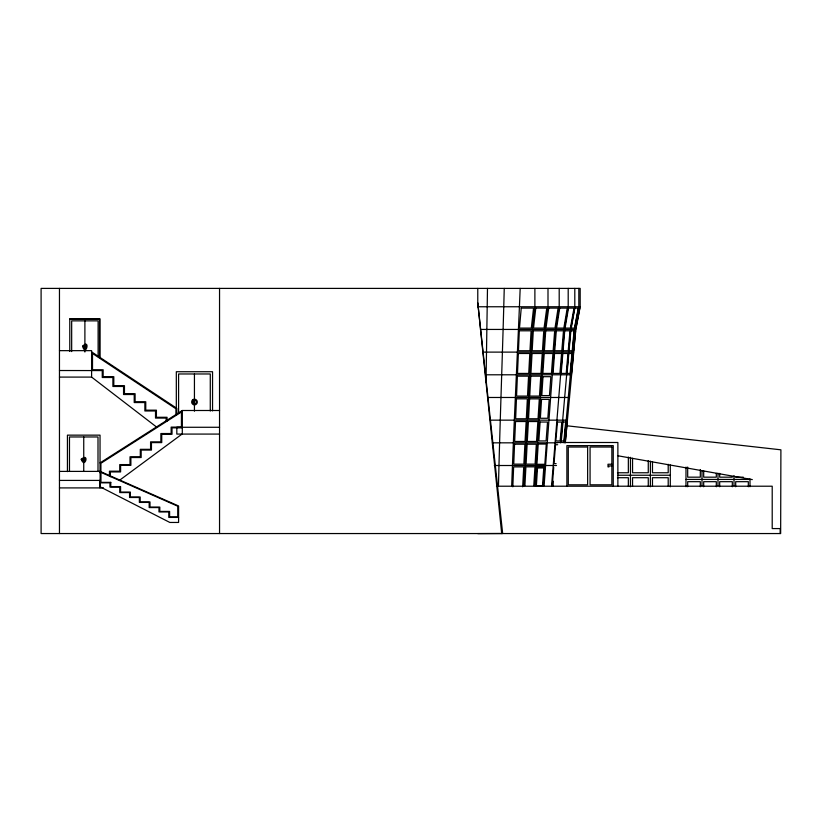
<?xml version="1.0" encoding="UTF-8"?>
<svg xmlns="http://www.w3.org/2000/svg" width="822" height="822" viewBox="0 0 822 822"><rect width="100%" height="100%" fill="white"/><g stroke="black" fill="none" stroke-linecap="round" stroke-linejoin="round"><path stroke-width="1.23" d="M59.461 533.55L59.461 288.399M486.028 382.353L487.487 288.399M498.481 485.668C499.992 419.908 502.571 354.138 504.246 288.399M511.705 485.668C514.027 419.898 517.511 354.107 520.182 288.399M512.836 486.819L513.637 466.886L523.717 466.886L522.679 486.819M523.912 485.668L532.327 329.437L534.886 306.76L534.886 288.399M524.919 485.617L525.905 466.834L534.968 466.834L533.786 485.617M534.793 485.668L544.914 329.437L547.997 306.76L547.997 288.399M535.595 485.71L536.776 466.732L544.657 466.732L543.291 485.71M544.092 485.668L555.672 329.437L559.196 306.76L559.196 288.399M551.572 485.668L564.324 329.437L568.197 306.76L568.197 288.399M552.24 486.316L553.74 467.399M565.31 442.832L575.832 329.437L580.178 306.76L580.178 288.399L41.1 288.399L41.1 533.55L780.653 533.55L780.9 449.819L566.646 425.755M560.666 442.832L570.663 329.437L574.804 306.76L574.804 288.399M564.139 442.832L574.527 329.437L578.822 306.76L578.822 288.399M565.331 441.455L567.242 421.542M119.519 480.295L182.299 433.893L182.299 410.497L219.546 410.497M100.037 462.909L182.299 410.497M477.664 306.76L580.178 306.76M578.678 308.106L579.808 308.106L575.975 328.091L574.886 328.091M69.778 319.07L99.483 319.07L99.483 357.478M480.449 329.437L575.832 329.437M574.506 330.804L575.585 330.804L573.705 350.747L572.646 350.747M84.892 345.661L84.101 345.661L84.101 346.884L84.892 346.884M59.461 350.655L91.602 350.655L91.602 377.093L156.201 426.752M482.74 352.114L573.684 352.114M59.461 370.517L102.257 370.578L102.257 377.493L112.902 377.493L112.902 386.474L123.557 386.474L123.557 394.519L134.212 394.519L134.212 402.554L144.867 402.554L144.867 410.969L155.512 410.969L155.512 418.079L166.167 418.079L166.167 420.638M486.141 374.791L571.567 374.791M59.461 377.093L91.602 377.093M488.34 397.478L569.502 397.478M194.434 400.725L193.489 400.725L193.489 402.05L194.434 402.05M490.436 420.155L567.478 420.155M567.149 422.035L566.255 422.035L564.467 440.952L565.341 440.952M219.546 427.276L176.822 427.276L176.822 434.078L219.546 434.078M182.299 427.851L172.014 427.851L172.014 434.273L161.739 434.273L161.739 442.606L151.454 442.606L151.454 450.066L141.168 450.066L141.168 457.525L130.883 457.525L130.883 465.344L120.608 465.344L120.608 471.931L110.323 471.931L110.323 476.698M556.946 442.493L617.877 442.493L617.877 486.213M492.409 442.832L557.234 442.832M557.655 444.712L555.528 444.712L554.038 463.629L556.114 463.629M83.741 458.768L82.888 458.768L82.888 459.858L83.741 459.858M611.856 464.235L607.992 464.235L607.992 466.886L608.958 466.886L608.958 465.92L611.856 465.92M494.299 465.509L556.515 465.509M59.461 471.396L100.14 471.396L178.59 505.972L178.59 522.453L169.835 522.453L100.14 486.83L100.14 471.396M617.456 472.773L628.347 472.773L628.347 457.032M617.99 475.239L670.3 475.239M732.32 477.171L719.682 477.171L719.682 473.38M735.69 477.171L743.263 477.171M617.456 477.705L628.347 477.705L628.347 486.192M686 479.432L750.003 479.432M59.461 480.418L100.14 480.418M100.14 482.843L109.943 482.843L109.943 487.086L119.755 487.086L119.755 492.573L129.557 492.573L129.557 497.495L139.37 497.495L139.37 502.417L149.172 502.417L149.172 507.575L158.975 507.575L158.975 511.921L168.787 511.921L168.787 517.418L178.59 517.418M496.457 486.213L772.207 486.213L772.207 528.577L780.17 528.577L780.17 533.55M59.461 487.908L103.49 487.908M617.99 455.789L752.315 479.606M91.602 351.878L176.822 408.349L176.822 414.586M501.697 533.55L477.777 302.897L502.663 533.499L477.777 533.601M750.003 479L750.003 486.696M748.318 486.747L748.318 481.682L735.69 481.682L735.69 486.747M734.005 475.722L734.005 485.597M732.32 486.747L732.32 481.682L719.682 481.682L719.682 486.747M717.996 473.256L717.996 485.597M716.311 473.38L716.311 477.171L703.683 477.171L703.683 470.852M716.311 486.747L716.311 481.682L703.683 481.682L703.683 486.747M701.998 470.79L701.998 485.597M700.313 469.588L700.313 477.171L687.685 477.171L687.685 467.05M700.313 486.747L700.313 481.682L687.685 481.682L687.685 486.747M686 467.081L685.969 486.696M670.3 465.005L670.3 486.799M668.204 464.296L668.204 472.773L652.473 472.773L652.473 461.872M668.204 486.192L668.204 477.705L652.473 477.705L652.473 486.192M650.377 461.163L650.377 486.758M648.27 460.659L648.27 472.773L632.55 472.773L632.55 458.244M648.27 486.192L648.27 477.705L632.55 477.705L632.55 486.192M630.443 457.33L630.443 486.758M613.253 486.213L613.253 445.637L566.882 445.637L566.882 486.213M553.144 481.219L553.144 486.213M477.777 288.399L477.777 305.507M219.546 288.399L219.546 533.55M212.549 410.866L212.549 371.729L176.319 371.729L176.319 408.339M210.278 411L210.278 373.969L178.59 373.969L178.59 413.548M194.434 373.969L194.434 411.185M175.918 415.007L175.918 408.76L92.506 353.47L92.506 369.777L103.151 369.777L103.151 376.692L113.806 376.692L113.806 385.672L124.461 385.672L124.461 393.717L135.106 393.717L135.106 401.753L145.761 401.753L145.761 410.168L156.416 410.168L156.416 417.278L167.061 417.278L167.061 421.121M109.46 475.948L109.46 471.191L119.735 471.191L119.735 464.594L130.02 464.594L130.02 456.785L140.305 456.785L140.305 449.326L150.58 449.326L150.58 441.856L160.865 441.856L160.865 433.533L171.151 433.533L171.151 427.111L181.436 427.111L181.436 411.976L100.911 463.279L100.911 472.023M100.007 357.724L100.007 318.782L69.778 318.782L69.778 351.436M100.037 472.825L100.037 435.146L67.435 435.146L67.435 471.612M100.037 480.418L100.037 487.908M98.116 356.686L98.116 320.857L71.668 320.857L71.668 351.569M98.003 471.027L98.003 436.965L69.48 436.965L69.48 471.027M84.892 320.857L84.892 352.011M83.741 436.965L83.741 471.016M192.523 400.037A2.815 2.815 0 0 0 192.492 404.034A2.815 2.815 0 0 0 196.499 404.034A2.815 2.815 0 0 0 196.468 400.037A2.898 2.898 0 0 0 192.399 400.037M514.551 444.209L513.75 464.142L523.861 464.142L524.898 444.209L514.551 444.209M517.387 376.168L516.565 396.101L527.508 396.101L528.567 376.168L517.387 376.168M516.452 398.845L515.651 418.778L526.316 418.778L527.364 398.845L516.452 398.845M518.353 353.491L517.5 373.424L528.721 373.424L529.81 353.491L518.353 353.491M519.319 330.804L518.466 350.747L529.974 350.747L531.074 330.804L519.319 330.804M515.528 421.522L514.664 441.465L525.042 441.465L526.162 421.522L515.528 421.522M527.128 444.219L526.09 464.132L535.091 464.132L536.334 444.219L527.128 444.219M529.594 398.865L528.546 418.768L538.05 418.768L539.304 398.865L529.594 398.865M530.807 376.178L529.738 396.091L539.479 396.091L540.753 376.178L530.807 376.178M532.039 353.491L530.94 373.424L540.948 373.424L542.263 353.491L532.039 353.491M533.293 330.804L532.183 350.747L542.448 350.747L543.784 330.804L533.293 330.804M528.402 421.542L527.282 441.455L536.519 441.455L537.865 421.542L528.402 421.542M538.204 444.055L536.93 464.296L544.832 464.296L546.281 444.055L538.204 444.055M537.506 467.954L536.386 485.751L542.489 485.751L543.763 467.954L537.506 467.954M541.554 399.358L540.362 418.275L547.832 418.275L549.199 399.358L541.554 399.358M543.013 376.682L541.79 395.598L549.466 395.598L550.853 376.682L543.013 376.682M544.205 353.491L542.89 373.424L551.428 373.424L552.939 353.491L544.205 353.491M545.716 330.804L544.39 350.747L553.155 350.747L554.675 330.804L545.716 330.804M540.116 422.035L538.831 440.952L546.085 440.952L547.544 422.035L540.116 422.035M556.288 330.804L554.758 350.747L561.816 350.747L563.491 330.804L556.288 330.804M554.552 353.491L553.052 373.424L559.916 373.424L561.58 353.491L554.552 353.491M564.735 330.804L563.06 350.747L568.218 350.747L570.016 330.804L564.735 330.804M562.823 353.491L561.169 373.424L566.204 373.424L567.971 353.491L562.823 353.491M557.45 422.035L555.836 440.952L560.111 440.952L561.827 422.035L557.45 422.035M521.23 308.106L519.494 328.091L531.31 328.091L533.56 308.106L521.23 308.106M568.824 353.491L567.046 373.424L570.119 373.424L571.958 353.491L568.824 353.491M570.858 330.804L569.071 350.747L572.215 350.747L574.075 330.804L570.858 330.804M562.998 422.035L561.272 440.952L563.882 440.952L565.67 422.035L562.998 422.035M572.389 353.491L570.55 373.424L571.588 373.424L573.448 353.491L572.389 353.491M535.78 308.106L533.519 328.091L544.051 328.091L546.764 308.106L535.78 308.106M82.57 346.206C85.807 357.57 90.687 338.15 82.57 346.206M83.371 346.442C85.241 352.967 88.088 341.87 83.371 346.442M548.706 308.106L545.993 328.091L554.994 328.091L558.087 308.106L548.706 308.106M81.234 459.251C84.83 469.413 89.834 452.049 81.234 459.251M82.097 459.457C84.255 465.314 87.081 455.296 82.097 459.457M559.7 308.106L556.597 328.091L563.841 328.091L567.252 308.106L559.7 308.106M568.495 308.106L565.084 328.091L570.386 328.091L574.023 308.106L568.495 308.106M574.876 308.106L571.228 328.091L574.465 328.091L578.246 308.106L574.876 308.106M587.638 447.034L568.279 447.034L568.279 484.816L587.638 484.816L587.638 447.034M611.856 447.034L590.073 447.034L590.073 484.816L611.856 484.816L611.856 447.034M110.775 482.36L100.972 482.36L100.972 472.373L177.758 506.218L177.758 516.925L169.609 516.925L169.609 511.428L159.807 511.428L159.807 507.082L149.994 507.082L149.994 501.934L140.192 501.934L140.192 497.012L130.39 497.012L130.39 492.09L120.577 492.09L120.577 486.593L110.775 486.593L110.775 482.36M193.519 403.664A1.87 1.87 0 0 0 196.324 402.05A1.87 1.87 0 0 0 193.519 400.427A1.87 1.87 0 0 0 193.519 403.664"/></g></svg>
